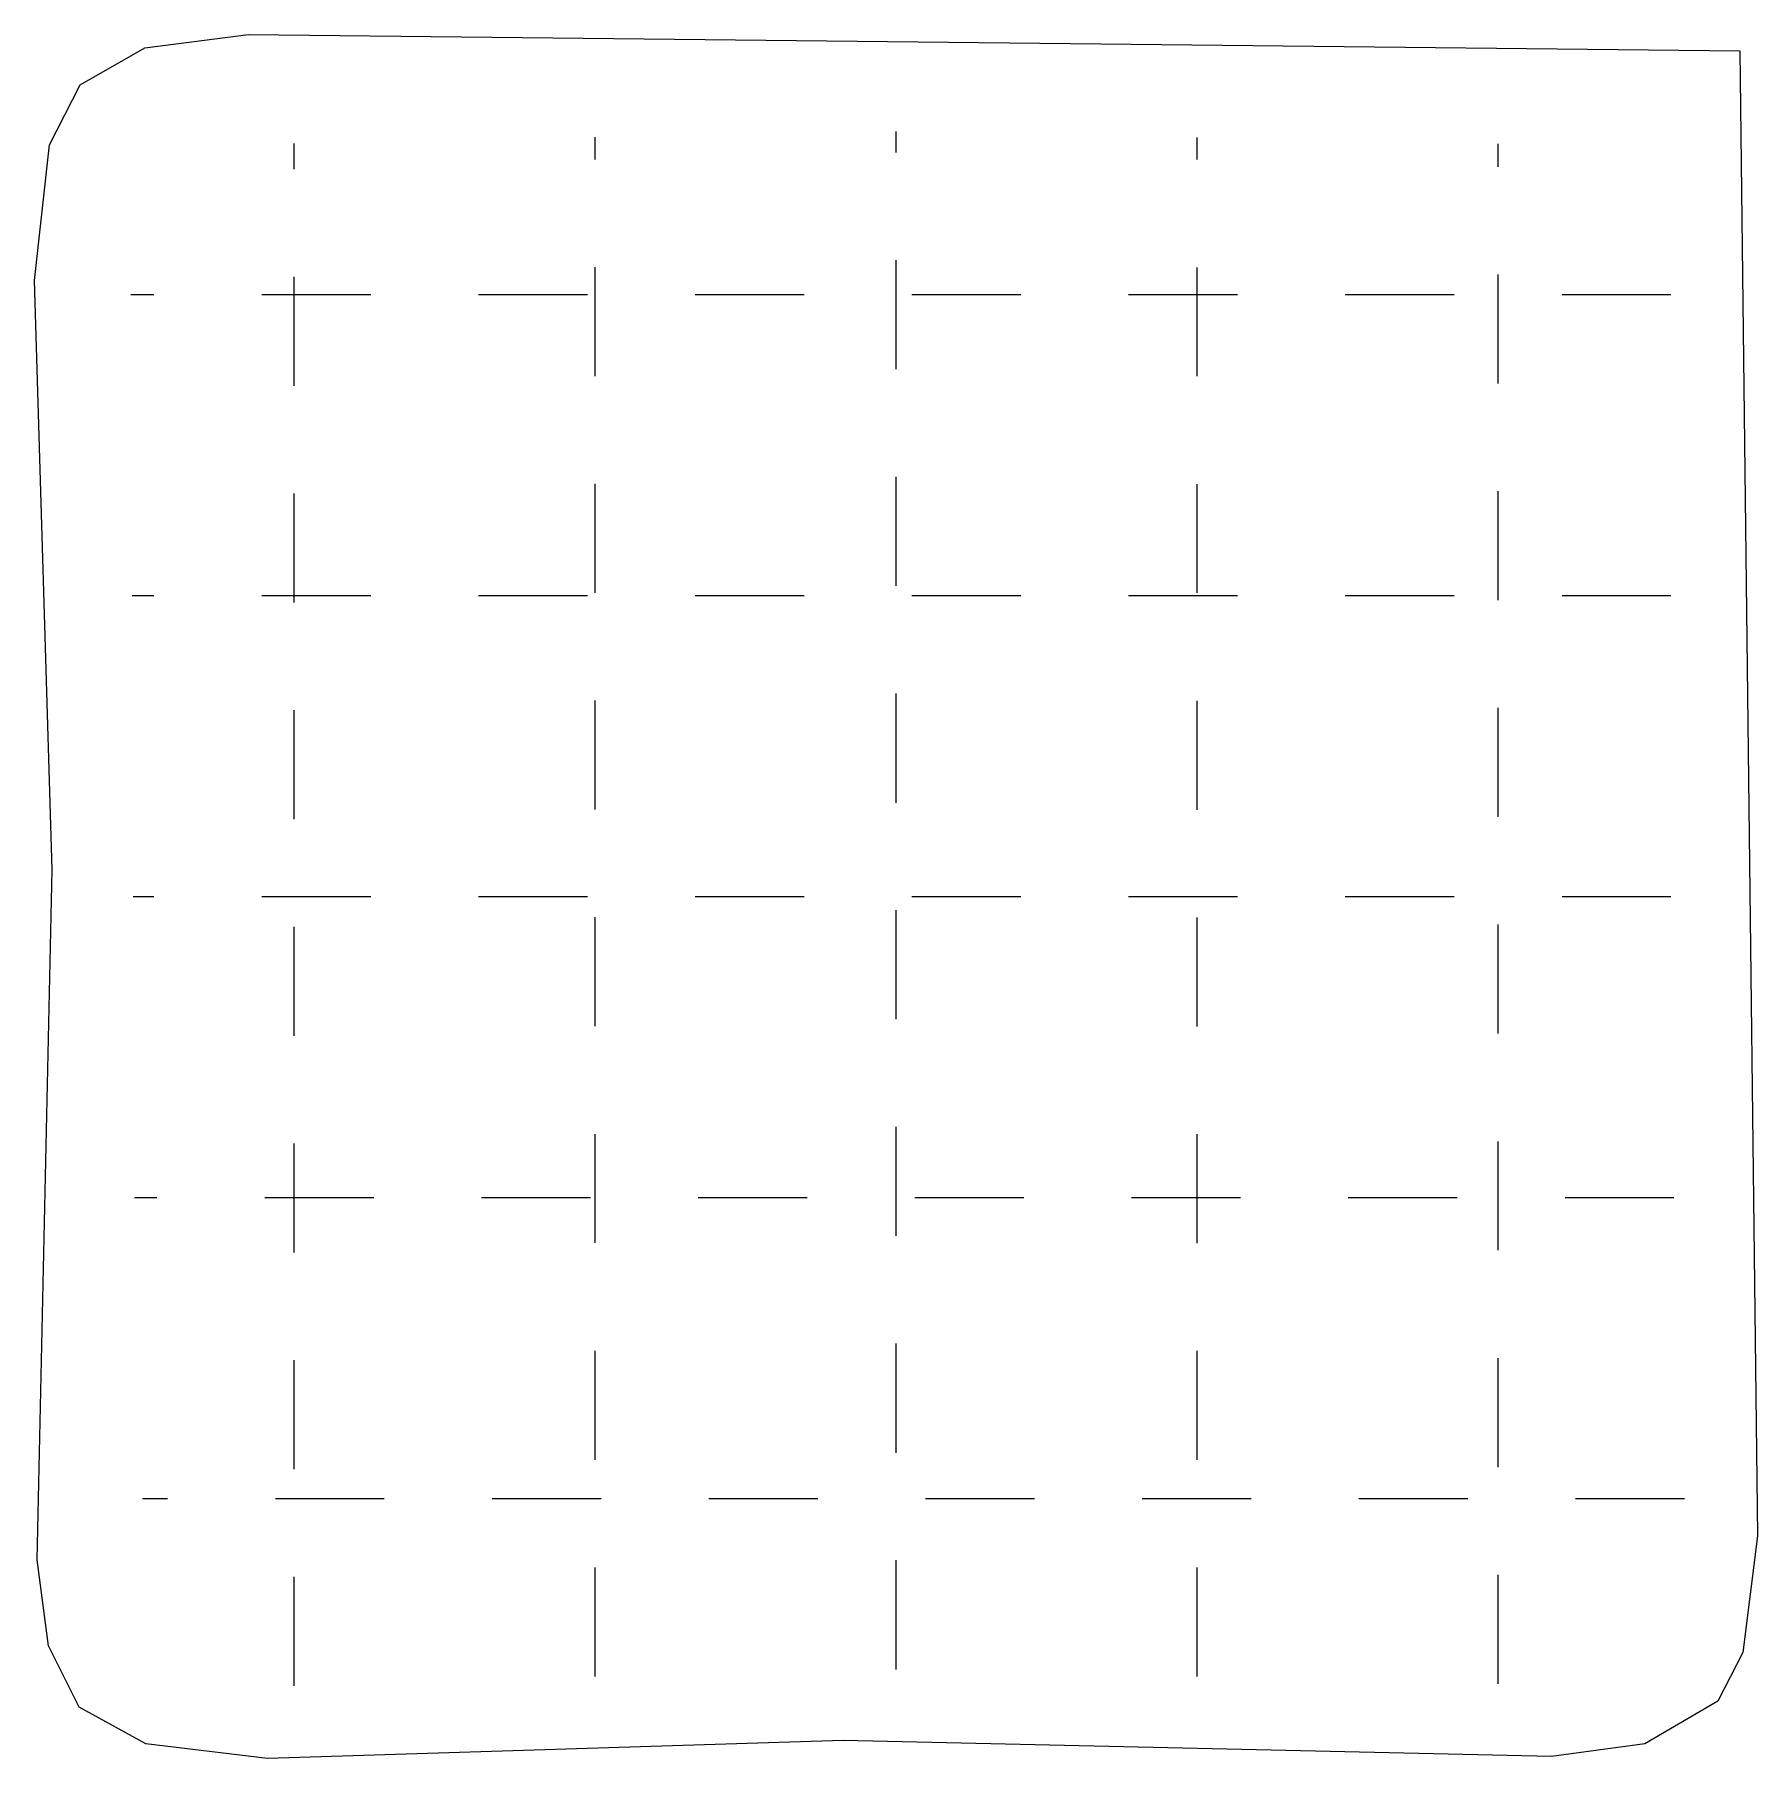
# Model space of a CAD drawing. Extents: x 0.4 to 14.7, y 0.4 to 14.8.
import ezdxf

# ---------------------------------------------------------------- set-up
doc = ezdxf.new("R2010")
doc.units = 0

msp = doc.modelspace()

# ---------------------------------------------------------------- linework, layer by layer
for p, q in [((1.35188, 14.64019), (2.213011, 14.751679)), ((1.35188, 14.64019), (2.213011, 14.751679)), ((2.213011, 14.751679), (14.600832, 14.616662)), ((2.213011, 14.751679), (14.600832, 14.616662)), ((0.814293, 14.333684), (1.35188, 14.64019)), ((0.814293, 14.333684), (1.35188, 14.64019)), ((14.600832, 14.616662), (14.747213, 2.280689)), ((14.600832, 14.616662), (14.747213, 2.280689)), ((0.561567, 13.834752), (0.814293, 14.333684)), ((0.561567, 13.834752), (0.814293, 14.333684)), ((5.092849, 13.71299), (5.092849, 13.89935)), ((7.592849, 13.771196), (7.592849, 13.945579)), ((10.092849, 13.712244), (10.092849, 13.8949)), ((0.435955, 12.707382), (0.561567, 13.834752)), ((0.435955, 12.707382), (0.561567, 13.834752)), ((2.592849, 13.634222), (2.592849, 13.845264)), ((12.592849, 13.652033), (12.592849, 13.8445)), ((5.092849, 12.1385), (5.092849, 12.8185)), ((7.592849, 12.1975), (7.592849, 12.8775)), ((10.092849, 12.1375), (10.092849, 12.8175)), ((12.592849, 12.0775), (12.592849, 12.7575)), ((0.581979, 7.813369), (0.435955, 12.707382)), ((0.581979, 7.813369), (0.435955, 12.707382)), ((2.592849, 11.958683), (2.592849, 12.7395)), ((1.2353, 12.592238), (1.4285, 12.592238)), ((1.2353, 12.592238), (1.4285, 12.592238)), ((2.3235, 12.592238), (3.0035, 12.592238)), ((3.0035, 12.592238), (3.2285, 12.592238)), ((4.123236, 12.592238), (4.621729, 12.592238)), ((4.621729, 12.592238), (4.622617, 12.592238)), ((4.622617, 12.592238), (5.0285, 12.592238)), ((5.923006, 12.592238), (6.004443, 12.592238)), ((6.004443, 12.592238), (6.555412, 12.592238)), ((6.555412, 12.592238), (6.8285, 12.592238)), ((7.723339, 12.592238), (8.116686, 12.592238)), ((8.116686, 12.592238), (8.3514, 12.592238)), ((8.3514, 12.592238), (8.6285, 12.592238)), ((9.5235, 12.592238), (10.2035, 12.592238)), ((10.2035, 12.592238), (10.4285, 12.592238)), ((11.323192, 12.592238), (11.864013, 12.592238)), ((11.864013, 12.592238), (12.2285, 12.592238)), ((13.123379, 12.592238), (13.18619, 12.592238)), ((13.18619, 12.592238), (13.4114, 12.592238)), ((13.4114, 12.592238), (14.0285, 12.592238)), ((7.592849, 11.97165), (7.592849, 12.1975)), ((5.092849, 11.9135), (5.092849, 12.1385)), ((10.092849, 11.9125), (10.092849, 12.1375)), ((12.592849, 11.8525), (12.592849, 12.0775)), ((2.592849, 11.834087), (2.592849, 11.958683)), ((7.592849, 10.420878), (7.592849, 11.077509)), ((2.592849, 10.274923), (2.592849, 10.939483)), ((5.092849, 10.345745), (5.092849, 11.018492)), ((10.092849, 10.580909), (10.092849, 11.017273)), ((12.592849, 10.5365), (12.592849, 10.9575)), ((10.092849, 10.1125), (10.092849, 10.580909)), ((12.592849, 10.052448), (12.592849, 10.5365)), ((5.092849, 10.1135), (5.092849, 10.345745)), ((7.592849, 10.171547), (7.592849, 10.420878)), ((2.592849, 10.0345), (2.592849, 10.274923)), ((7.592849, 10.1715), (7.592849, 10.171547)), ((1.2467, 10.092238), (1.4285, 10.092238)), ((1.2467, 10.092238), (1.4285, 10.092238)), ((2.3235, 10.092238), (3.0035, 10.092238)), ((3.0035, 10.092238), (3.2285, 10.092238)), ((4.123236, 10.092238), (4.621729, 10.092238)), ((4.621729, 10.092238), (4.622617, 10.092238)), ((4.622617, 10.092238), (5.0285, 10.092238)), ((5.923006, 10.092238), (6.004443, 10.092238)), ((6.004443, 10.092238), (6.555412, 10.092238)), ((6.555412, 10.092238), (6.8285, 10.092238)), ((7.723339, 10.092238), (8.116686, 10.092238)), ((8.116686, 10.092238), (8.3514, 10.092238)), ((8.3514, 10.092238), (8.6285, 10.092238)), ((9.5235, 10.092238), (10.2035, 10.092238)), ((10.2035, 10.092238), (10.4285, 10.092238)), ((11.323192, 10.092238), (11.864013, 10.092238)), ((11.864013, 10.092238), (12.2285, 10.092238)), ((13.123379, 10.092238), (13.18619, 10.092238)), ((13.18619, 10.092238), (13.4114, 10.092238)), ((13.4114, 10.092238), (14.0285, 10.092238)), ((5.092849, 8.417696), (5.092849, 9.2185)), ((7.592849, 8.40686), (7.592849, 9.2775)), ((10.092849, 8.417896), (10.092849, 9.2175)), ((2.592849, 8.754101), (2.592849, 9.138946)), ((12.592849, 8.444775), (12.592849, 9.1575)), ((2.592849, 8.234631), (2.592849, 8.754101)), ((5.092849, 8.312663), (5.092849, 8.417696)), ((7.592849, 8.370695), (7.592849, 8.40686)), ((10.092849, 8.311339), (10.092849, 8.417896)), ((12.592849, 8.252544), (12.592849, 8.444775)), ((2.592849, 8.234325), (2.592849, 8.234631)), ((12.592849, 8.252234), (12.592849, 8.252544)), ((0.457688, 2.080259), (0.581979, 7.813369)), ((0.457688, 2.080259), (0.581979, 7.813369)), ((1.255395, 7.592238), (1.4285, 7.592238)), ((1.255395, 7.592238), (1.4285, 7.592238)), ((2.3235, 7.592238), (3.0035, 7.592238)), ((3.0035, 7.592238), (3.2285, 7.592238)), ((4.123236, 7.592238), (4.621729, 7.592238)), ((4.621729, 7.592238), (4.622617, 7.592238)), ((4.622617, 7.592238), (5.0285, 7.592238)), ((5.923006, 7.592238), (6.004443, 7.592238)), ((6.004443, 7.592238), (6.555412, 7.592238)), ((6.555412, 7.592238), (6.8285, 7.592238)), ((7.723339, 7.592238), (8.116686, 7.592238)), ((8.116686, 7.592238), (8.3514, 7.592238)), ((8.3514, 7.592238), (8.6285, 7.592238)), ((9.5235, 7.592238), (10.2035, 7.592238)), ((10.2035, 7.592238), (10.4285, 7.592238)), ((11.323192, 7.592238), (11.864013, 7.592238)), ((11.864013, 7.592238), (12.2285, 7.592238)), ((13.123379, 7.592238), (13.18619, 7.592238)), ((13.18619, 7.592238), (13.4114, 7.592238)), ((13.4114, 7.592238), (14.0285, 7.592238)), ((7.592849, 7.066985), (7.592849, 7.4775)), ((2.592849, 7.014473), (2.592849, 7.3395)), ((5.092849, 7.101714), (5.092849, 7.4185)), ((10.092849, 7.100714), (10.092849, 7.4175)), ((12.592849, 7.1325), (12.592849, 7.3575)), ((5.092849, 7.101247), (5.092849, 7.101714)), ((5.092849, 6.513261), (5.092849, 7.101247)), ((7.592849, 6.57171), (7.592849, 7.066985)), ((10.092849, 6.512354), (10.092849, 7.100714)), ((12.592849, 6.4525), (12.592849, 7.1325)), ((2.592849, 6.434253), (2.592849, 7.014473)), ((5.092849, 5.3935), (5.092849, 5.6185)), ((7.592849, 5.4525), (7.592849, 5.6775)), ((10.092849, 5.3925), (10.092849, 5.6175)), ((2.592849, 4.8595), (2.592849, 5.5395)), ((7.592849, 4.77165), (7.592849, 5.4525)), ((12.592849, 5.3325), (12.592849, 5.5575)), ((5.092849, 4.7135), (5.092849, 5.3935)), ((10.092849, 4.7125), (10.092849, 5.3925)), ((12.592849, 4.6525), (12.592849, 5.3325)), ((1.267134, 5.092238), (1.4535, 5.092238)), ((1.267134, 5.092238), (1.4535, 5.092238)), ((2.3485, 5.092238), (3.0285, 5.092238)), ((3.0285, 5.092238), (3.2535, 5.092238)), ((4.148083, 5.092238), (4.61475, 5.092238)), ((4.61475, 5.092238), (4.61582, 5.092238)), ((4.61582, 5.092238), (5.0535, 5.092238)), ((5.947486, 5.092238), (6.098838, 5.092238)), ((6.098838, 5.092238), (6.8535, 5.092238)), ((7.748393, 5.092238), (8.117595, 5.092238)), ((8.117595, 5.092238), (8.35515, 5.092238)), ((8.35515, 5.092238), (8.6535, 5.092238)), ((9.5485, 5.092238), (9.7735, 5.092238)), ((9.7735, 5.092238), (10.4535, 5.092238)), ((11.348407, 5.092238), (11.899444, 5.092238)), ((11.899444, 5.092238), (12.2535, 5.092238)), ((13.1485, 5.092238), (13.8285, 5.092238)), ((13.8285, 5.092238), (14.0535, 5.092238)), ((2.592849, 4.6345), (2.592849, 4.8595)), ((7.592849, 3.122247), (7.592849, 3.877217)), ((2.592849, 3.196489), (2.592849, 3.739492)), ((5.092849, 3.011614), (5.092849, 3.8185)), ((10.092849, 3.141107), (10.092849, 3.817523)), ((12.592849, 3.500833), (12.592849, 3.7575)), ((12.592849, 2.852309), (12.592849, 3.500833)), ((2.592849, 3.043404), (2.592849, 3.196489)), ((2.592849, 2.834537), (2.592849, 3.043404)), ((5.092849, 2.913385), (5.092849, 3.011614)), ((7.592849, 2.971568), (7.592849, 3.122247)), ((10.092849, 2.9125), (10.092849, 3.141107)), ((1.332785, 2.592238), (1.5415, 2.592238)), ((1.332785, 2.592238), (1.5415, 2.592238)), ((2.4365, 2.592238), (3.1165, 2.592238)), ((3.1165, 2.592238), (3.3415, 2.592238)), ((4.236098, 2.592238), (4.500384, 2.592238)), ((4.500384, 2.592238), (4.504929, 2.592238)), ((4.504929, 2.592238), (5.1415, 2.592238)), ((6.03641, 2.592238), (6.358323, 2.592238)), ((6.358323, 2.592238), (6.9415, 2.592238)), ((7.8365, 2.592238), (8.5165, 2.592238)), ((8.5165, 2.592238), (8.7415, 2.592238)), ((9.6365, 2.592238), (9.8615, 2.592238)), ((9.8615, 2.592238), (10.5415, 2.592238)), ((11.436349, 2.592238), (12.243386, 2.592238)), ((12.243386, 2.592238), (12.341632, 2.592238)), ((13.235782, 2.592238), (13.868412, 2.592238)), ((13.868412, 2.592238), (14.1415, 2.592238)), ((14.747213, 2.280689), (14.624519, 1.310794)), ((14.747213, 2.280689), (14.624519, 1.310794)), ((0.552321, 1.366018), (0.457688, 2.080259)), ((0.552321, 1.366018), (0.457688, 2.080259)), ((5.092849, 1.523792), (5.092849, 2.0185)), ((7.592849, 1.3975), (7.592849, 2.0775)), ((10.092849, 1.521352), (10.092849, 2.0175)), ((2.592849, 1.3542), (2.592849, 1.9395)), ((12.592849, 1.395684), (12.592849, 1.9575)), ((5.092849, 1.113403), (5.092849, 1.523792)), ((5.092849, 1.113403), (5.092849, 1.523792)), ((10.092849, 1.112231), (10.092849, 1.521352)), ((10.092849, 1.112231), (10.092849, 1.521352)), ((0.806799, 0.85731), (0.552321, 1.366018)), ((0.806799, 0.85731), (0.552321, 1.366018)), ((2.592849, 1.0342), (2.592849, 1.3542)), ((2.592849, 1.0342), (2.592849, 1.3542)), ((7.592849, 1.17165), (7.592849, 1.3975)), ((7.592849, 1.17165), (7.592849, 1.3975)), ((12.592849, 1.051958), (12.592849, 1.395684)), ((12.592849, 1.051958), (12.592849, 1.395684)), ((14.624519, 1.310794), (14.416255, 0.908659)), ((14.624519, 1.310794), (14.416255, 0.908659)), ((14.416255, 0.908659), (13.811828, 0.553936)), ((14.416255, 0.908659), (13.811828, 0.553936)), ((1.361045, 0.553811), (0.806799, 0.85731)), ((1.361045, 0.553811), (0.806799, 0.85731)), ((7.153677, 0.5811), (2.371817, 0.431078)), ((7.153677, 0.5811), (2.371817, 0.431078)), ((13.035343, 0.447028), (7.153677, 0.5811)), ((13.035343, 0.447028), (7.153677, 0.5811)), ((2.371817, 0.431078), (1.361045, 0.553811)), ((2.371817, 0.431078), (1.361045, 0.553811)), ((2.371817, 0.431078), (2.371817, 0.431078)), ((2.371817, 0.431078), (2.371817, 0.431078)), ((13.811828, 0.553936), (13.035343, 0.447028)), ((13.811828, 0.553936), (13.035343, 0.447028))]:
    msp.add_line(p, q)

doc.saveas('drawing.dxf')
